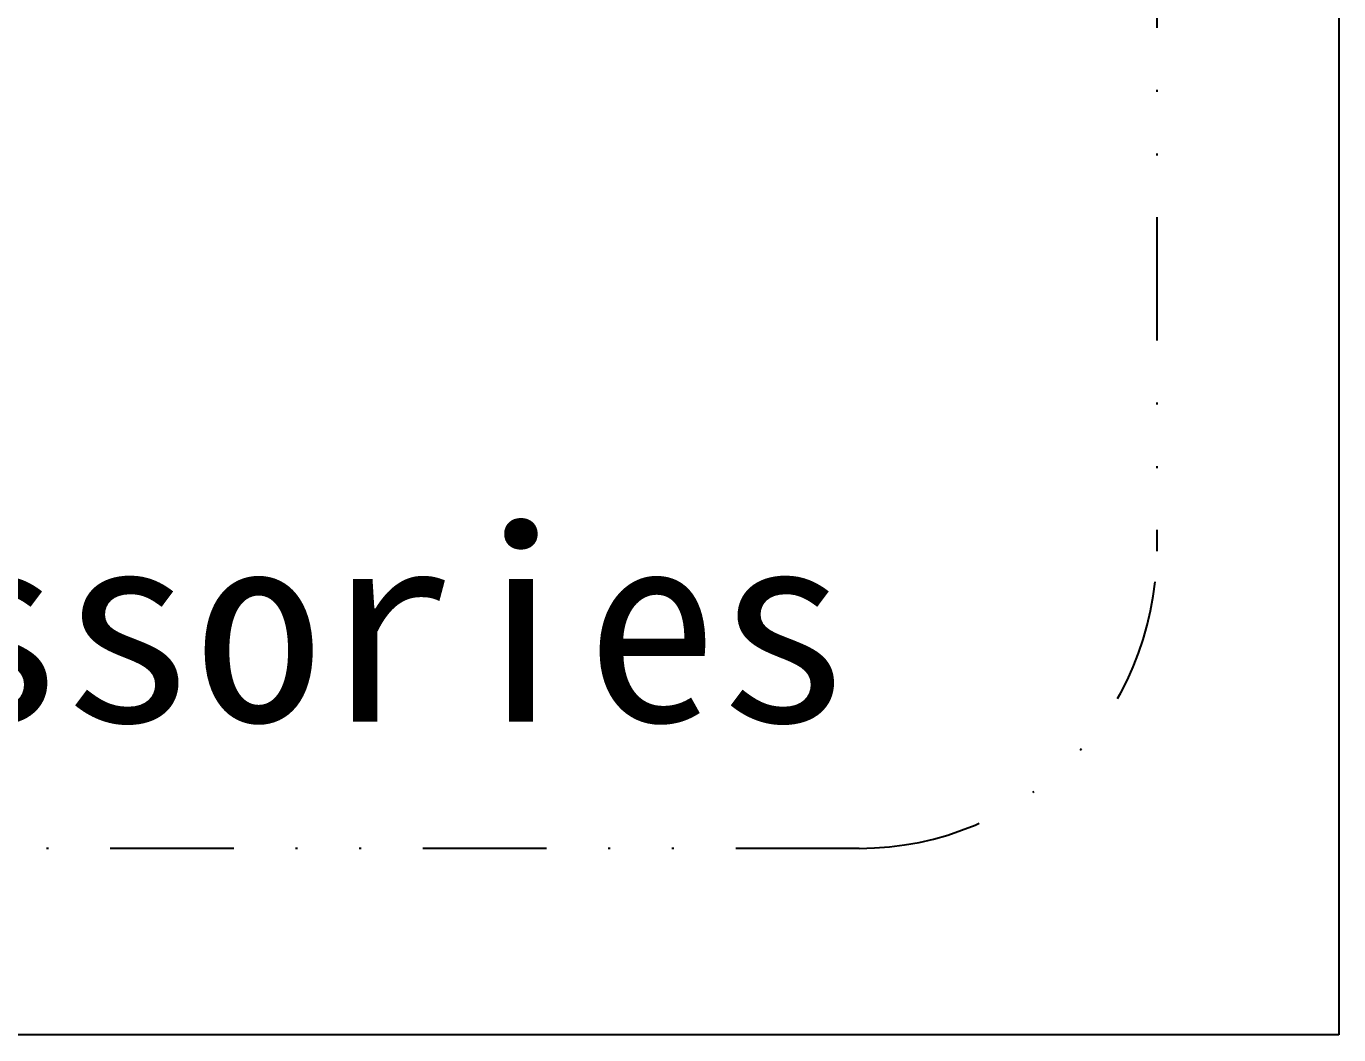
# Model space of a CAD drawing. Header units: millimetres. Extents: x -2947 to 97, y -3022 to 322.
# Drawn here: x -1228.4 to -1160.9, y -2423.5 to -2371.7 of the extents above; entities that cross this region are included whole.
import ezdxf
from ezdxf.enums import TextEntityAlignment as Align

# ---------------------------------------------------------------- set-up
doc = ezdxf.new("R2010")
doc.units = ezdxf.units.MM
doc.linetypes.add('DIVIDE', pattern=[31.75, 12.7, -6.35, 0, -6.35, 0, -6.35])
doc.layers.get('0').update_dxf_attribs({"linetype": 'CONTINUOUS'})
doc.layers.get('Defpoints').update_dxf_attribs({"linetype": 'CONTINUOUS'})
doc.layers.add('dim', color=3, linetype='CONTINUOUS', lineweight=9)
doc.styles.add('宋体', font='SimSun.ttf')

msp = doc.modelspace()

# ---------------------------------------------------------------- linework, layer by layer
at = {"color": 2, "linetype": 'DIVIDE', "ltscale": 0.5}
for p, q in [((-1170.277, -2349.356), (-1170.277, -2398.67)), ((-1185.565, -2413.958), (-1393.038, -2413.958))]:
    msp.add_line(p, q, dxfattribs=at)
msp.add_arc((-1185.565, -2398.67), 15.288, 270, 0, dxfattribs=at)
at = {"layer": 'Defpoints'}
for p, q in [((-1160.919, -2056.462), (-1160.919, -2423.54)), ((-1160.919, -2423.54), (-1417.61, -2423.54))]:
    msp.add_line(p, q, dxfattribs=at)

# ---------------------------------------------------------------- texts
at = {"layer": 'dim', "color": 7, "style": '宋体', "text_generation_flag": 6}
msp.add_text('Accessories', height=9.9064, rotation=180, dxfattribs=at).set_placement((-1260.234, -2397.537), align=Align.TOP_LEFT)

doc.saveas('drawing.dxf')
